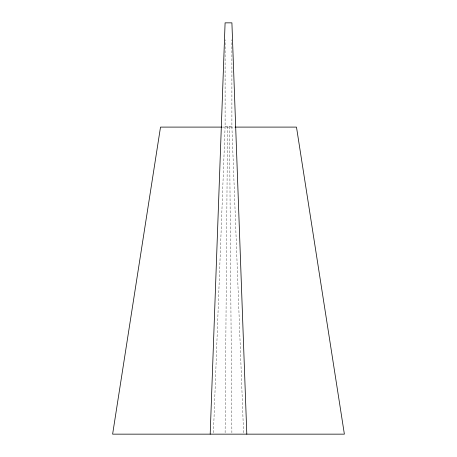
<?xml version="1.0" encoding="UTF-8"?>
<svg xmlns="http://www.w3.org/2000/svg" width="457" height="457" viewBox="0 0 457 457"><rect width="100%" height="100%" fill="white"/><g stroke="black" fill="none" stroke-linecap="round" stroke-linejoin="round"><path stroke-width="0.34" stroke-dasharray="2.29 1.71" d="M243.552 432.733L231.899 126.703L231.905 39.782M225.112 432.728L227.5 126.703M213.448 432.733L225.101 126.703L225.095 39.782M225.101 126.703L231.899 126.703M222.393 127.097L234.607 127.097M229.5 126.703L231.888 432.728"/><path stroke-width="0.69" d="M210.191 434.15L225.095 22.85L231.905 22.85L246.809 434.15M221.696 127.097L160.516 127.097L112.622 434.15L344.378 434.15L296.484 127.097L235.304 127.097"/></g></svg>
